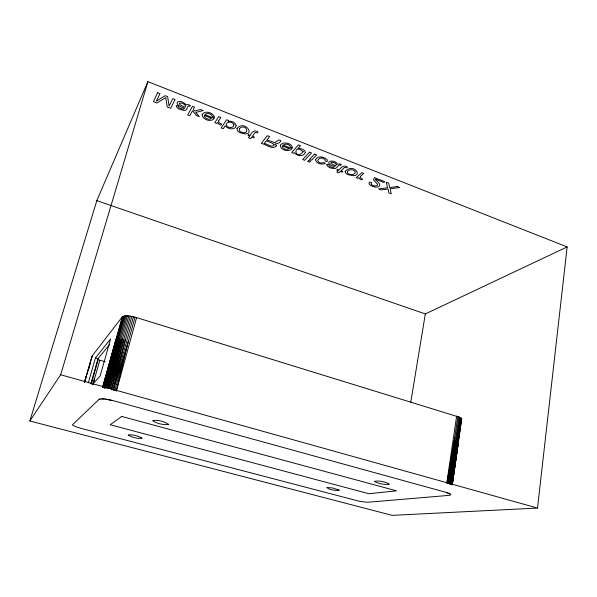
<?xml version="1.0" encoding="UTF-8"?>
<svg xmlns="http://www.w3.org/2000/svg" width="597" height="597" viewBox="0 0 597 597"><rect width="100%" height="100%" fill="white"/><g stroke="black" fill="none" stroke-linecap="round" stroke-linejoin="round"><path stroke-width="0.9" d="M537.509 508.062L567.15 246.934L147.892 81.64L96.811 200.629L29.85 420.982L392.117 515.36L537.509 508.062L60.655 374.767L29.85 420.982M448.914 483.719L454.698 437.788L446.996 483.122M458.548 440.72L452.257 484.682L458.668 440.101L452.048 484.137M450.81 484.495L460.533 417.728L459.787 417.303L136.616 317.611C132.094 316.619 126.654 314.485 122.303 316.85L92.013 356.133L91.438 359.707M451.422 484.831L461.115 418.139L460.533 417.728M451.981 484.242L461.518 418.542L461.115 418.139M452.242 484.361L461.518 418.542M452.287 484.63L461.742 418.922M446.802 483.025L456.645 416.094M448.004 483.421L457.824 416.482M449.093 483.742L458.877 416.893M450.034 484.145L459.787 417.303M451.511 484.742L458.444 439.743M450.936 484.406L458.033 439.37M450.183 484.055L457.444 438.982M449.243 483.846L456.683 438.579M410.773 402.229L425.333 313.932L567.15 246.934M116.176 390.878L128.616 340.402L113.415 390.192M113.109 389.169L125.4 339.663M111.258 389.737L123.84 339.394M109.908 388.557L122.348 339.193M108.415 388.341L120.96 339.066M107.035 388.184L119.684 339.014L105.05 388.065M104.676 388.087L117.602 339.141L103.512 387.289M115.84 339.872L102.759 387.378L122.698 316.5M113.146 390.125L133.422 316.753M114.803 390.52L135.026 317.156M116.437 390.96L136.616 317.611M108.669 388.363L128.81 315.97M110.176 388.595L130.288 316.156M111.512 389.781L131.833 316.417M104.139 387.214L124.079 316.014M104.848 388.065L125.034 315.88M105.982 388.095L126.161 315.828M107.259 388.199L127.422 315.858M102.662 386.841L122.303 316.85M103.363 387.319L123.288 316.216M90.908 383.535L97.99 358.7L109.423 344.685M91.244 383.968L98.169 359.692L105.191 361.775M92.916 384.483L99.818 360.222M84.595 381.796L86.386 375.565M88.311 382.811L95.43 357.961L110.602 338.939L100.117 376.028L92.632 384.199M84.602 381.879L92.013 356.133M84.655 382.11L91.96 356.737M88.438 370.125L89.192 367.521M89.692 365.782L90.438 363.177M102.9 387.446L116.818 339.312M84.647 382.08L86.453 375.864M60.655 374.767L147.892 81.64M91.042 383.901L92.751 378.692M92.692 384.423L94.416 379.207M461.772 419.281L461.265 419.892M99.177 399.244L72.334 424.907L75.252 426.527L81.125 428.392L360.148 501.48L367.789 502.249L449.131 495.361L450.817 494.756L449.489 493.6L445.452 492.189L113.736 400.796L104.274 398.915L99.177 399.244L100.124 398.878M101.856 398.766L104.274 398.915M105.684 399.094L112.087 400.363M95.43 357.961L97.99 358.7M96.811 200.629L425.333 313.932M446.668 492.547L450.101 493.92M233.957 124.766C233.681 128.967 226.979 128.019 226.129 124.683C226.778 120.878 232.934 121.639 233.957 124.766M315.522 159.727C316.089 163.653 322.268 165.235 325.417 163.272L323.507 162.526C321.641 163.533 318.35 162.877 317.708 160.69L318.462 159.16L320.514 158.108A2.701 1.358 12.4 0 1 322.626 158.227L325.029 159.593L325.111 160.906L327.029 161.653L327.357 160.526A4.492 2.254 12.4 0 0 326.41 158.989C323.425 156.683 317.38 155.533 315.522 159.727M179.346 103.288L179.891 104.579L184.951 107.341L185.548 105.982L184.346 104.348L181.301 102.915L179.346 103.288M336.447 164.503L335.424 166.056L330.76 163.078L331.477 162.272L333.059 162.294L334.88 163.011L336.447 164.503M178.346 106.184L178.794 107.482L180.675 108.52L183.078 109.161L183.839 109.072L184.369 108.229C170.749 103.654 179.234 97.445 186.354 104.99L187.048 104.55L188.921 104.803L190.376 105.505L189.936 106.296C187.048 104.318 187.659 110.452 184.936 110.452C182.048 110.049 176.033 109.214 176.294 105.385L178.346 106.184M345.23 171.287L345.387 172.593A5.328 2.627 11.1 0 0 347.394 174.369C365.692 180.346 354.655 161.518 345.23 171.287M202.129 114.706C202.316 119.706 211.383 122.706 214.278 118.31L204.89 114.646C206.92 112.281 211.689 113.781 212.487 116.602L214.599 117.43C213.808 112.743 204.532 109.788 202.129 114.706M303.179 151.698C294.522 161.765 292.582 142.407 303.179 151.698M347.432 171.645L347.327 172.533A2.948 1.455 11.1 0 0 348.469 173.764C350.723 175.175 354.872 175.025 355.431 171.884C354.036 169.182 349.021 168.861 347.432 171.645M375.617 179.234L375.535 179.884C386.401 187.928 373.177 189.458 368.924 183.637L369.819 181.981L371.737 182.734L371.073 183.839C372.021 185.936 375.423 186.525 377.334 185.406L377.498 184.227L373.55 179.891L374.409 177.615L384.804 181.682L383.864 182.458L375.617 179.234M204.458 115.49L204.323 116.325C205.383 118.84 209.457 120.243 211.562 118.266L204.458 115.49M274.157 144.795C272.202 148.504 266.725 143.496 264.21 143.429L266.284 140.81L272.889 143.474L274.157 144.795M237.016 128.325L237.36 130.556A5.589 2.836 16.1 0 0 239.785 132.534C257.598 139.108 246.001 118.758 237.016 128.325M236.158 125.766C234.905 130.736 227.509 129.064 225.188 125.81L223.248 128.736L221.203 127.945L226.599 119.728L228.576 120.504L228.061 121.273C231.158 120.788 235.755 122.198 236.158 125.766M326.94 164.705L326.835 165.175C328.35 167.809 332.238 168.682 335.133 168.548C337.35 168.145 338.342 163.712 340.76 165.309L341.432 164.668L340.171 164.048L337.529 164.145C333.395 157.705 321.902 162.772 334.41 166.473L333.79 167.466L331.977 167.332L329.178 166.018L329.104 164.929L327.275 164.22L326.94 164.705M218.606 120.975L219.084 122.84L221.606 124.131L220.92 125.191L219.106 124.385L217.532 122.452L216.868 123.482L214.853 122.698L218.696 116.631L220.845 117.475L218.606 120.975M280.366 145.213C280.023 150.243 289.03 152.392 292.008 148.653L283.15 145.198C285.172 143.22 289.933 144.205 290.478 147.078L292.47 147.855C292.015 143.123 283.068 141.026 280.366 145.213M305.373 152.369C303.933 157.101 296.515 156.123 294.284 152.586L293.649 153.302L291.702 152.541L298.455 144.877L300.5 145.683L297.978 148.519C300.701 148.28 304.851 149.198 305.373 152.369M282.582 145.959L282.314 146.72C283.179 149.295 287.202 150.213 289.291 148.571L282.582 145.959M339.193 490.152C335.633 490.921 328.82 489.779 326.693 487.465L332.723 487.988L339.193 490.152M239.561 128.437L239.263 130.445A3.089 1.567 16.1 0 0 240.703 131.825C250.718 136.362 246.792 122.616 239.561 128.437M157.593 92.707L153.466 101.647L156.966 102.997L165.742 97.55L167.227 106.975L170.645 108.303L175.1 99.557L172.764 98.647L169.085 106.087L167.615 96.632L165.168 95.669L156.377 101.154L159.974 93.632L157.593 92.707M276.418 145.832C272.598 150.489 265.471 143.81 261.255 143.444L267.337 135.683L269.635 136.579L266.978 139.937L274.926 142.638L278.553 140.071C284.299 140.071 277.627 144.519 275.217 143.78L276.418 145.832M192.458 106.356L187.689 114.915L189.756 115.714L192.525 110.803L196.585 115.594L199.331 116.661L195.749 112.445L203.241 110.579L200.458 109.49L194.6 111.072L193.234 109.55L194.562 107.184L192.458 106.356M141.899 438.138C137.571 439.041 132.28 437.228 128.258 435.213L128.154 434.914C132.713 434.407 137.974 435.75 141.899 438.138M360.513 176.316L360.469 177.891L362.648 179.033L361.655 179.898L360.051 179.182L359.013 177.525L358.051 178.376L356.237 177.675L361.834 172.69L363.767 173.443L360.513 176.316M168.399 424.266L168.182 424.564C162.974 424.982 157.31 423.631 152.847 420.93L152.78 420.557C157.921 419.795 164.145 421.273 168.399 424.266M248.621 134.818L248.046 135.601L249.71 136.25L248.539 137.84L250.621 138.646L251.807 137.064L253.77 137.825L254.359 137.049L252.389 136.28L255.21 132.519L257.531 132.84L258.113 132.071C254.874 129.385 251.531 131.952 250.292 135.467L248.621 134.818M389.013 484.055L388.811 484.316C384.02 484.749 378.819 483.786 374.558 481.555L374.506 481.249C379.252 480.54 384.908 481.578 389.013 484.055M309.5 152.19L302.709 159.518L304.679 160.287L311.507 152.981L309.5 152.19M308.582 160.436L307.642 161.429L309.642 162.205L310.589 161.22L308.582 160.436M314.515 154.16L309.5 159.466L311.515 160.25L316.552 154.951L314.515 154.16M337.499 169.406L336.775 170.1L338.335 170.712L336.857 172.115L338.805 172.869L340.29 171.466L342.126 172.182L342.857 171.496L341.021 170.779L344.551 167.451L346.827 167.779L347.551 167.093C344.365 164.511 340.984 167.19 339.066 170.018L337.499 169.406M121.758 416.46L110.161 424.736L368.931 493.734L396.527 490.838L121.758 416.46M397.147 186.518L389.632 187.592L388.737 183.227L386.214 182.242L387.55 187.764L378.543 188.928L381.125 189.928L388.065 188.973L388.819 192.913L391.251 193.861L390.117 188.764L399.721 187.525L397.147 186.518"/></g></svg>
